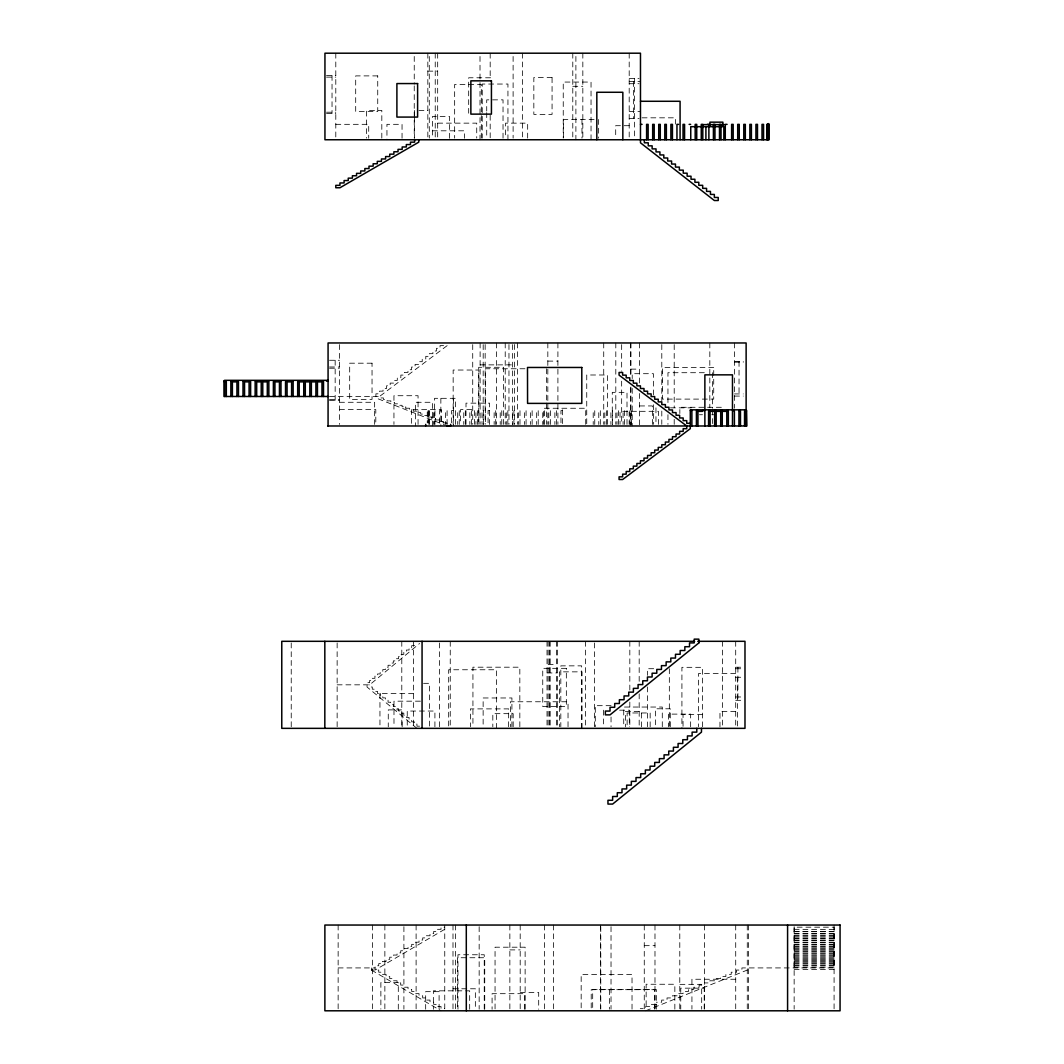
<?xml version="1.0" encoding="UTF-8"?>
<svg xmlns="http://www.w3.org/2000/svg" width="1064" height="1064" viewBox="0 0 1064 1064"><rect width="100%" height="100%" fill="white"/><g stroke="black" fill="none" stroke-linecap="round" stroke-linejoin="round"><path stroke-width="0.75" stroke-dasharray="5 3.75" d="M794.143 967.921L794.143 927.183L834.083 927.183L834.083 967.921L741.914 967.921L741.914 970.062L736.567 970.062L736.567 972.203L731.221 972.203L731.221 974.358L725.874 974.358L725.874 976.499L720.528 976.499L720.528 978.641L715.168 978.641L715.168 980.782L709.821 980.782L709.821 982.923L704.474 982.923L704.474 985.078L699.128 985.078L699.128 987.219L693.768 987.219L693.768 989.36L688.421 989.36L688.421 991.502L683.075 991.502L683.075 993.643L677.728 993.643L677.728 995.798L672.368 995.798L672.368 997.939L667.022 997.939L667.022 1000.08L661.675 1000.08L661.675 1002.221L656.328 1002.221M337.142 684.83L369.66 684.83L419.575 643.494M447.146 345.64L379.489 396.486L379.609 397.949L383.399 397.949L383.399 399.426L387.123 399.426L387.083 400.889L390.86 400.889L390.821 402.352L394.598 402.352L394.558 403.828L398.335 403.828L398.335 405.291L402.072 405.291L402.072 406.754L405.81 406.754L405.81 408.217L409.547 408.217L409.547 409.693L441.321 409.587L441.321 424.35M444.672 929.324L375.073 970.062L375.073 965.779L378.744 965.779L378.744 963.638L382.402 963.638L382.402 961.484L386.072 961.484L386.072 959.342L389.73 959.342L389.73 957.201L393.387 957.201L393.387 955.06L397.058 955.06L397.058 952.905L400.716 952.905L400.716 950.764L404.387 950.764L404.387 948.623L408.044 948.623L408.044 946.481L411.702 946.481L411.702 944.34L415.372 944.34L415.372 942.185L419.03 942.185L419.03 940.044L422.701 940.044L422.701 937.903L426.358 937.903L426.358 935.761L430.016 935.761L430.016 933.62L433.686 933.62L433.686 931.466L437.344 931.466L437.344 929.324L441.015 929.324L441.015 927.183L444.672 927.183M645.622 1010.8L747.274 970.062M427.834 71.142L437.676 71.142M326.502 75.451L335.798 75.451M326.502 77.113L335.798 77.113M490.584 77.778L468.679 77.778L468.679 113.21M629.196 78.377L639.012 78.377M629.196 81.569L640.475 81.569M629.196 83.71L639.065 83.71M572.791 86.304L582.833 86.304M418.95 110.43L427.834 110.43M629.196 111.374L640.475 111.374M326.502 112.212L335.798 112.212M326.502 113.489L335.798 113.489M642.071 117.825L675.48 117.825L675.48 124.102M629.196 118.463L639.065 118.463M594.084 119.474L563.508 119.474L563.508 138.2M437.676 123.145L476.725 123.145L476.725 138.094M335.798 124.328L368.716 124.328L368.716 138.214M629.196 125.698L615.697 125.698L615.697 138.2M432.396 130.805L464.436 130.805L464.436 138.267M443.595 345.64L440.031 345.64L440.031 348.314L436.466 348.314L436.466 350.987L432.902 350.987L432.902 353.674L429.337 353.674L429.337 356.347L425.786 356.347L425.786 359.02L422.222 359.02L422.222 361.694L418.657 361.694L418.657 364.367L415.093 364.367L415.093 367.053L411.542 367.053L411.542 369.727L407.978 369.727L407.978 372.4L404.413 372.4L404.413 375.073L400.849 375.073L400.849 377.76L397.284 377.76L397.284 380.433L393.733 380.433L393.733 383.107L390.169 383.107L390.169 385.78L386.604 385.78L386.604 388.453L383.04 388.453L383.04 391.14L379.489 391.14L379.489 393.813L375.924 393.813L375.871 397.949L445.311 425.214M329.494 360.27L339.483 360.27M547.827 361.108L557.908 361.108M734.466 361.428L743.284 361.428M734.466 362.199L743.284 362.199M480.117 364.872L514.431 364.872M329.494 366.987L339.483 366.987M329.494 368.211L339.483 368.211M524.951 368.756L485.37 368.756L485.37 424.35M630.872 369.128L639.597 369.128M704.328 372.706L667.953 372.706L667.953 404.998M734.466 393.933L743.284 393.933M734.466 396.074L743.284 396.074M329.494 396.486L379.662 396.486L379.662 397.949M329.494 399.492L339.483 399.492M329.494 400.476L339.483 400.476M339.483 402.285L374.648 402.285L374.648 424.416M639.597 405.943L652.392 405.943L652.392 424.443M721.339 407.286L679.843 407.286L679.843 413.524M670.413 407.844L691.307 407.844M339.483 409.587L375.792 409.587L375.792 424.35M441.015 410.598L439.485 410.598L439.485 424.456M453.171 410.598L451.628 410.598L451.628 422.913M489.613 410.598L488.07 410.598L488.07 424.456M562.51 410.598L560.967 410.598L560.967 424.456M699.447 414.747L702.506 414.747M711.683 414.747L714.742 414.747M428.18 417.022L431.957 417.022L431.957 418.498L435.695 418.498M435.642 419.961L439.432 419.961M439.379 421.424L443.169 421.424M443.116 422.887L446.907 422.887L446.853 424.363M548.146 664.455L556.406 664.455M735.703 667.221L743.563 667.221M653.695 668.711L647.444 668.711L647.444 675.347M735.703 668.751L743.563 668.751M547.029 672.967L557.363 672.967M735.703 673.525L698.543 673.525L698.543 726.685M735.703 677.263L743.483 677.263M423.552 683.327L429.537 683.327L429.537 726.752M413.537 693.648L377.547 693.542L377.547 691.361L374.914 691.361L374.914 689.193L372.294 689.193L372.294 687.011L369.66 687.011L369.66 684.83M735.703 696.986L743.563 696.986M735.703 700.312L743.563 700.312M420.426 701.176L393.986 701.176L393.986 726.752M611.042 705.671L595.295 705.671L595.295 726.739M619.594 710.167L629.316 710.167L629.316 726.699M735.703 711.563L719.969 711.563L719.969 726.832M702.519 714.569L683.035 714.569L683.035 726.818M419.575 726.18L416.942 726.18L416.942 723.999L414.322 723.999L414.322 721.831L411.688 721.831L411.688 719.65L409.068 719.65L409.068 717.469L406.435 717.469L406.435 715.301L403.815 715.301L403.815 713.119L401.181 713.119L401.181 710.952L398.561 710.952L398.561 708.77L395.928 708.77L395.928 706.589L393.308 706.589L393.308 704.421L390.674 704.421L390.674 702.24L388.054 702.24L388.054 700.072L385.421 700.072L385.421 697.891L382.801 697.891L382.801 695.71L380.167 695.71L380.167 693.542M794.143 929.324L834.083 929.471M794.143 931.466L834.083 931.466M794.143 931.692L834.083 931.692M794.143 933.62L834.083 933.62M794.143 933.913L834.083 933.913M794.143 935.761L834.083 935.761M794.143 936.121L834.083 936.121M794.143 937.903L834.083 937.903M794.143 938.342L834.083 938.342M794.143 940.044L834.083 940.044M794.143 940.563L834.083 940.563M794.143 942.185L834.083 942.185M794.143 942.771L834.083 942.771M794.143 944.34L834.083 944.34M794.143 944.992L834.083 944.992M644.265 945.657L654.985 945.657M794.143 946.481L834.083 946.481M794.143 947.213L834.083 947.213M794.143 948.623L834.083 948.623M794.143 949.434L834.083 949.434M509.856 949.899L520.19 949.899M794.143 950.764L834.083 950.764M794.143 951.642L834.083 951.642M794.143 952.905L834.083 952.905M794.143 953.863L834.083 953.863M794.143 955.06L834.083 955.06M794.143 956.084L834.083 956.084M794.143 957.201L834.083 957.201M794.143 958.292L834.083 958.292M794.143 959.342L834.083 959.342M794.143 960.513L834.083 960.513M794.143 961.484L834.083 961.484M794.143 962.734L834.083 962.734M794.143 963.638L834.083 963.638M794.143 964.955L834.083 964.955M794.143 965.779L834.083 965.779M794.143 967.163L834.083 967.163M338.139 967.921L375.073 967.921M794.143 969.384L834.083 969.384M371.416 967.921L371.416 970.062L378.744 970.062L378.744 972.203L382.402 972.203L382.402 974.358L386.072 974.358L386.072 976.499L389.73 976.499L389.73 978.641L393.387 978.641L393.387 980.782L397.058 980.782L397.058 982.923L400.716 982.923L400.716 985.078L404.387 985.078L404.387 987.219L408.044 987.219L408.044 989.36L411.702 989.36L411.702 991.502L415.372 991.502L415.372 993.643L419.03 993.643L419.03 995.798L422.701 995.798L422.701 997.939L426.358 997.939L426.358 1000.08L430.016 1000.08L430.016 1002.221L433.686 1002.221L433.686 1004.363L437.344 1004.363L437.344 1006.517L441.015 1006.517L441.015 1008.659L444.672 1008.659M735.716 979.252L691.933 979.252L691.933 1009.138M679.936 984.346L701.681 984.346L701.681 1009.151M452.998 988.775L475.355 988.775L475.355 1009.231M520.19 992.473L538.69 992.473L538.69 1009.271M656.328 1004.363L650.982 1004.363L650.982 1006.517L645.622 1006.517L645.622 1008.659L640.275 1008.659M371.416 970.062L441.015 1010.8M416.942 728.348L367.04 687.011L367.04 682.662L369.66 682.662L369.66 680.481L372.294 680.481L372.294 678.313L374.914 678.313L374.914 676.132L377.547 676.132L377.547 673.951L380.167 673.951L380.167 671.783L382.801 671.783L382.801 669.602L385.421 669.602L385.421 667.434L388.054 667.434L388.054 665.253L390.674 665.253L390.674 663.072L393.308 663.072L393.308 660.904L395.928 660.904L395.928 658.722L398.561 658.722L398.561 656.554L401.181 656.554L401.181 654.373L403.815 654.373L403.815 652.192L406.435 652.192L406.435 650.024L409.068 650.024L409.068 647.843L411.688 647.843L411.688 645.675L414.322 645.675L414.322 643.494M834.083 925.042L834.083 1009.151M794.143 926.691L794.143 1009.151M748.551 925.042L748.551 1009.151M747.274 925.042L747.274 1009.151M739.041 361.428L739.041 396.074M737.897 667.221L737.897 700.312M737.498 677.263L737.498 726.699M735.703 641.313L735.703 728.348M735.716 925.042L735.716 1009.151M734.466 342.967L734.466 408.23M722.616 641.313L722.616 726.712M712.587 372.706L712.587 408.23M712.587 409.839L712.587 424.376M709.821 342.967L709.821 407.725M704.607 925.042L704.607 1009.151M704.208 1009.177L704.208 988.163L680.761 988.163L680.761 1009.177M702.519 726.818L702.386 667.327L681.918 667.327L681.918 728.348M690.642 726.765L690.642 714.117L668.392 714.117L668.392 726.765M679.79 925.042L679.79 1009.151M674.842 1009.138L674.842 984.253L646.141 984.253L646.141 1009.138M674.204 344.63L674.204 407.725M674.204 419.349L674.204 424.323M670.293 726.725L670.293 708.784L655.477 708.784L655.477 726.725M669.336 668.711L669.336 726.699M667.953 414.681L667.953 424.376M662.287 726.712L662.287 707.041L623.73 707.041L623.73 726.712M661.795 344.63L661.795 401.088M661.795 411.05L661.795 424.323M658.443 424.363L658.443 411.316L620.033 411.316L620.033 424.363M656.315 1009.164L656.315 989.52L592.688 989.52L592.688 1009.164M655.956 407.844L655.956 424.337M654.985 925.042L654.985 1009.177M654.772 1009.177L654.772 989.693L591.212 989.693L591.212 1009.177M653.416 394.93L653.416 373.69L632.216 373.69L632.216 378.584M653.416 404.746L653.416 424.35M650.157 726.818L650.157 712.973L627.122 712.973L627.122 728.348M647.444 686.945L647.444 726.699M644.265 925.042L644.265 1010.8M641.366 726.832L641.366 711.577L625.379 711.577L625.379 726.832M639.597 342.967L639.597 384.476M639.597 393.494L639.597 425.986M639.185 641.313L639.185 682.37M639.185 693.861L639.185 726.712M634.61 78.377L634.61 138.107M633.386 81.569L633.386 118.463M632.216 388.4L632.216 425.986M632.029 1009.151L632.029 974.544L581.17 974.544L581.17 1009.151M631.497 424.456L631.497 410.598L629.157 410.598L629.157 424.456M630.872 342.967L630.872 376.177M630.872 387.003L630.872 425.986M630.726 342.967L630.726 376.177M630.726 387.801L630.686 424.456M629.955 410.598L629.955 424.456M629.822 641.313L629.822 690.589M629.822 702.08L629.822 726.712M629.196 53.2L629.196 139.756M627.002 424.39L627.002 392.35L612.279 392.35L612.279 424.39M624.621 424.456L624.621 410.598L623.078 410.598L623.078 424.456M621.655 344.63L621.655 371.19M621.655 381.151L621.655 424.323M618.543 424.456L618.543 410.598L617 410.598L617 424.456M615.803 342.967L615.803 424.323M612.465 424.456L612.465 410.598L610.922 410.598L610.922 424.456M611.042 717.003L611.042 726.739M611.029 926.691L611.029 1009.164M609.366 989.693L609.366 1009.177M607.464 424.35L607.464 374.993L586.743 374.993L586.743 424.35M606.387 424.456L606.387 410.598L604.857 410.598L604.857 424.456M603.727 342.967L603.727 424.323M603.394 710.167L603.394 726.699M600.774 926.691L600.774 1009.151M600.615 925.042L600.615 1009.151M600.322 424.456L600.322 410.598L598.779 410.598L598.779 424.456M598.633 119.474L598.633 138.2M594.749 424.456L594.749 410.598L593.207 410.598L593.207 424.456M594.577 642.962L594.577 726.712M591.039 139.756L591.039 82.061L563.242 82.061L563.242 138.12M585.719 424.376L585.719 408.257L543.757 408.257L543.757 424.376M585.466 641.313L585.466 726.712M582.833 53.2L582.833 138.147M581.968 119.474L581.968 138.2M582.008 728.348L582.008 671.85L559.465 671.85L559.465 726.685M581.662 728.348L581.662 665.851L560.821 665.851L560.821 726.712M575.89 56.472L575.89 139.756M572.791 53.2L572.791 139.756M568.03 726.685L568.03 701.761L510.388 701.761L510.388 726.685M562.55 409.826L562.51 424.456M557.908 342.967L557.908 424.363M557.363 641.313L557.363 726.725M556.432 424.456L556.432 410.598L554.889 410.598L554.889 424.456M556.406 641.313L556.406 726.712M553.413 925.042L553.413 1009.151M550.367 424.456L550.367 410.598L548.824 410.598L548.824 424.456M550.181 641.313L550.181 726.712M549.529 641.313L549.529 726.712M548.146 641.313L548.146 728.348M547.827 342.967L547.827 424.363M547.029 641.313L547.029 726.725M546.391 368.756L546.391 401.461M546.391 403.096L546.391 424.35M544.502 925.042L544.502 1009.151M544.289 424.456L544.289 410.598L542.746 410.598L542.746 424.456M538.211 424.456L538.211 410.598L536.668 410.598L536.668 424.456M532.133 424.456L532.133 410.598L530.604 410.598L530.604 424.456M527.664 138.094L527.664 123.145L505.56 123.145L505.56 138.094M526.068 424.456L526.068 410.598L524.525 410.598L524.525 424.456M525.124 1009.164L525.124 947.199L495.053 947.199L495.053 1009.164M524.712 1009.244L524.712 993.683L492.087 993.683L492.087 1009.244M522.57 53.2L522.57 138.134M520.19 925.042L520.19 1010.8M519.99 424.456L519.99 410.598L518.447 410.598L518.447 424.456M519.831 726.699L519.831 667.195L472.935 667.195L472.935 726.699M517.423 342.967L517.423 424.323M514.431 344.523L514.431 424.337M513.912 424.456L513.912 410.598L512.369 410.598L512.369 424.456M513.114 56.472L513.114 138.134M513.181 726.725L513.181 713.665L492.818 713.665L492.818 726.725M512.635 344.63L512.635 424.323M511.917 726.752L511.917 697.971L483.136 697.971L483.136 726.752M509.856 925.042L509.856 1009.151M508.964 344.523L508.964 424.337M508.645 726.725L508.645 708.89L470.408 708.89L470.408 726.725M507.94 139.756L507.94 84.043L482.245 84.043L482.245 138.12M507.834 424.456L507.834 410.598L506.304 410.598L506.304 424.456M505.214 342.967L505.214 424.323M503.472 424.363L503.472 367.293L478.694 367.293L478.694 424.363M503.033 138.16L503.033 99.856L486.714 99.856L486.714 111.028M501.769 424.456L501.769 410.598L500.226 410.598L500.226 424.456M496.396 342.967L496.396 424.323M496.396 728.348L496.396 669.761L448.676 669.761L448.676 726.725M495.691 424.456L495.691 410.598L494.148 410.598L494.148 424.456M490.185 53.2L490.185 78.949M490.185 115.258L490.185 138.16M489.613 424.456L489.613 403.15L466.005 403.15L466.005 424.363M486.714 112.624L486.714 138.16M485.157 344.523L485.157 424.337M484.732 1009.138L484.732 957.733L457.6 957.733L457.6 1009.138M484.24 1009.151L484.24 954.754L457.959 954.754L457.959 1009.151M483.535 424.456L483.535 410.598L482.005 410.598L482.005 424.456M483.189 344.63L483.189 424.323M481.3 138.134L481.3 84.468L454.647 84.468L454.647 138.134M480.117 342.967L480.117 424.337M480.01 56.472L480.01 80.97M480.01 82.593L480.01 139.756M479.159 926.691L479.159 1009.151M478.867 424.35L478.867 370.033L453.158 370.033L453.171 424.456M477.47 424.456L477.47 410.598L475.927 410.598L475.927 424.456M474.504 424.35L474.504 409.587L460.579 409.587L460.579 424.35M472.722 344.63L472.722 424.323M471.392 424.456L471.392 410.598L469.849 410.598L469.849 424.456M469.676 1009.271L469.676 990.837L433.367 990.837L433.367 1009.271M465.314 424.456L465.314 410.598L463.771 410.598L463.771 424.456M459.249 424.456L459.249 410.598L457.706 410.598L457.706 424.456M455.552 925.042L455.552 1009.151M455.379 424.363L455.379 398.322L434.524 398.322L434.524 424.363M453.61 398.322L453.61 425.986M452.998 925.042L452.998 1009.231M450.245 641.313L450.245 726.712M449.633 138.267L449.633 116.521L432.396 116.521L432.396 138.267M447.093 424.456L447.093 410.598L445.55 410.598L445.55 424.456M444.752 925.042L444.752 1009.151M443.116 421.424L443.169 422.887M440.855 398.322L440.855 425.986M439.459 642.962L439.459 726.712M439.099 1009.204L439.099 991.661L425.667 991.661L425.667 1009.204M437.676 53.2L437.676 139.756M435.642 418.498L435.695 419.961M435.229 53.2L435.229 138.134M434.95 424.456L434.95 410.598L433.407 410.598L433.407 424.456M434.91 726.779L434.91 711.045L407.246 711.045L407.246 726.779M432.543 425.986L432.543 402.285L415.412 402.285L415.412 425.986M431.904 417.022L431.904 418.498M429.617 424.456L429.617 410.598L427.263 410.598L427.263 422.913M429.284 56.472L429.284 138.134M428.805 410.598L428.805 424.456M428.22 417.022L428.22 415.558L424.443 415.558L424.443 414.096L420.706 414.096L420.746 412.619L416.968 412.619L417.022 411.156L413.231 411.156L413.284 409.693M428.074 410.598L428.074 422.913M427.834 53.2L427.834 139.756M418.059 424.403L418.059 395.715L393.946 395.715L393.946 424.403M416.104 925.042L416.104 1009.151M414.508 110.43L414.508 115.311M414.508 116.947L414.508 138.134M414.242 56.472L414.242 84.229M414.242 85.865L414.242 118.53M414.242 120.165L414.242 138.134M413.537 641.313L413.537 726.712M411.409 409.587L411.409 424.35M405.756 406.754L405.756 408.217M403.908 926.691L403.908 1009.151M402.046 138.214L402.046 124.328L386.95 124.328L386.95 139.756M402.152 726.818L402.152 709.888L388.267 709.888L388.267 726.818M401.793 641.313L401.793 728.348M398.295 1009.138L398.295 982.604L380.872 982.604L380.872 1009.138M384.862 925.042L384.862 1009.151M381.816 138.134L381.816 110.43L366.495 110.43L366.495 138.134M379.954 693.648L379.954 726.699M372.573 925.042L372.573 1009.151M339.483 344.59L339.483 424.416M338.139 925.042L338.139 1009.151M337.142 642.935L337.142 726.739M335.798 53.2L335.798 138.214M335.16 360.27L335.16 400.476M332.035 75.451L332.035 113.489M291.23 642.962L291.23 726.712M377.733 75.89L355.695 75.89L355.695 111.534L377.733 111.534L377.733 75.89M552.07 77.539L533.835 77.539L533.835 114.38L552.07 114.38L552.07 77.539M372.041 363.196L349.684 363.196L349.684 399.372L372.041 399.372L372.041 363.196M713.718 367.506L662.579 367.506L662.579 399.106L713.718 399.106L713.718 367.506M566.341 668.338L542.746 668.338L542.746 706.509L566.341 706.509L566.341 668.338"/><path stroke-width="1.5" d="M425.68 425.826L425.733 424.363M767.556 124.368C769.312 121.695 769.312 127.055 767.556 124.368L767.596 139.756M746.369 411.369L746.369 409.826L690.297 409.826L690.297 428.672L622.639 479.518L619.075 479.518L619.075 476.832L622.639 476.832L622.639 474.158L626.191 474.158L626.191 471.485L629.755 471.485L629.755 468.812L633.319 468.812L633.319 466.138L636.884 466.138L636.884 463.452L640.435 463.452L640.435 460.779L643.999 460.779L643.999 458.105L647.564 458.105L647.564 455.432L651.128 455.432L651.128 452.759L654.692 452.759L654.692 450.072L658.244 450.072L658.244 447.399L661.808 447.399L661.808 444.725L665.372 444.725L665.372 442.052L668.937 442.052L668.937 439.366L672.488 439.366L672.488 436.692L676.052 436.692L676.052 434.019L679.617 434.019L679.617 431.346L683.181 431.346L683.181 428.672L686.746 428.672L686.746 425.986L619.075 375.14L619.075 372.467L622.639 372.467L622.639 375.14L626.191 375.14L626.191 377.813L629.755 377.813L629.755 380.5L633.319 380.5L633.319 383.173L636.884 383.173L636.884 385.846L640.435 385.846L640.435 388.52L643.999 388.52L643.999 391.206L647.564 391.206L647.564 393.88L651.128 393.88L651.128 396.553L654.692 396.553L654.692 399.226L658.244 399.226L658.244 401.899L661.808 401.899L661.808 404.586L665.372 404.586L665.372 407.259L668.937 407.259L668.937 409.933L672.488 409.933L672.488 412.606L676.052 412.606L676.052 415.279L679.617 415.279L679.617 417.966L683.181 417.966L683.181 420.639L686.746 420.639L686.746 423.312L690.297 423.312M640.475 101.28L680.082 101.28L680.082 139.756M640.515 124.368L642.058 124.368M678.5 124.368L676.957 124.368L676.957 139.756M689.113 124.368L690.656 124.368M707.334 124.368L708.877 124.368L708.877 139.756M725.555 124.368L727.098 124.368M328.071 380.327L224.491 380.327L223.932 381.098L223.972 396.486L328.071 396.486M226.326 381.098L223.972 381.098L224.491 381.87M230.861 381.098L232.391 381.098M236.926 381.098L238.469 381.098M243.004 381.098L244.547 381.098M249.082 381.098L250.625 381.098M255.147 381.098L256.69 381.098M261.225 381.098L262.768 381.098M267.303 381.098L268.846 381.098M273.382 381.098L274.924 381.098M279.446 381.098L280.989 381.098M285.524 381.098L287.067 381.098M291.603 381.098L293.145 381.098M297.681 381.098L299.21 381.098M303.745 381.098L305.288 381.098M309.824 381.098L311.366 381.098M315.902 381.098L317.444 381.098M321.98 381.098L323.509 381.098M326.488 381.098L328.031 381.098M690.337 410.598L691.879 410.598M696.415 410.598L697.957 410.598M702.493 410.598L704.036 410.598M708.571 410.598L710.1 410.598M714.636 410.598L716.178 410.598M720.714 410.598L722.256 410.598M726.792 410.598L728.335 410.598M732.87 410.598L734.399 410.598M738.935 410.598L740.478 410.598M744.547 410.598L746.09 410.598L746.09 425.986M746.596 410.598L746.888 425.986L327.632 425.986M702.493 411.369L697.957 411.369L697.957 425.986M446.853 425.826L450.644 425.826M694.712 641.313L281.774 641.313L281.774 728.348L744.986 728.348L744.986 641.313L697.718 641.313M787.586 925.042L787.586 1010.8M768.328 124.368L768.328 139.756M766.798 139.756L766.798 124.368L769.139 124.368L769.139 139.756L324.946 139.756L324.946 53.2L640.475 53.2L640.475 142.802L714.343 200.511L718.227 200.511L718.227 197.465L714.343 197.465L714.343 194.433L710.459 194.433L710.459 191.4L706.562 191.4L706.562 188.355L702.679 188.355L702.679 185.322L698.795 185.322L698.795 182.29L694.898 182.29L694.898 179.244L691.015 179.244L691.015 176.212L687.131 176.212L687.131 173.179L683.248 173.179L683.248 170.134L679.351 170.134L679.351 167.101L675.467 167.101L675.467 164.055L671.584 164.055L671.584 161.023L667.687 161.023L667.687 157.991L663.803 157.991L663.803 154.945L659.919 154.945L659.919 151.913L656.023 151.913L656.023 148.88L652.139 148.88L652.139 145.835L648.255 145.835L648.255 142.802L644.358 142.802L644.358 139.756M763.553 139.756L763.553 124.368L762.01 124.368L762.01 139.756M757.475 139.756L757.475 124.368L755.932 124.368L755.932 139.756M751.397 139.756L751.397 124.368L749.854 124.368L749.854 139.756M746.13 409.387L746.13 342.967L328.071 342.967L328.071 425.986M745.319 139.756L745.319 124.368L743.789 124.368L743.789 139.756M745.359 410.598L745.359 425.986M744.547 411.369L744.547 425.986M740.478 411.369L740.478 425.986M739.254 139.756L739.254 124.368L737.711 124.368L737.711 139.756M738.935 411.369L738.935 425.986M734.399 411.369L734.399 425.986M733.176 139.756L733.176 124.368L731.633 124.368L731.633 139.756M732.484 425.986L732.484 374.847L704.873 374.847L704.873 425.986M728.335 411.369L728.335 425.986M726.792 425.986L726.792 411.369L722.256 411.369L722.256 425.986M725.276 139.756L725.276 124.621L702.825 124.621L702.825 127.64M723.839 139.756L723.839 126.683L690.749 126.683L690.749 139.756M722.895 125.366L722.895 122.16L709.927 122.16L709.927 125.366M721.02 139.756L721.02 124.368L719.49 124.368L719.49 139.756M720.714 425.986L720.714 411.369L716.178 411.369L716.178 425.986M714.955 139.756L714.955 124.368L713.412 124.368L713.412 139.756M714.636 425.986L714.636 411.369L710.1 411.369L710.1 425.986M708.571 411.369L708.571 425.986M705.898 126.683L705.898 139.756M702.799 139.756L702.799 124.368L701.256 124.368L701.256 139.756M701.469 728.348L701.469 732.138L612.625 804.078L607.956 804.078L607.956 800.288L612.625 800.288L612.625 796.497L617.306 796.497L617.306 792.72L621.988 792.72L621.988 788.929L626.656 788.929L626.656 785.139L631.338 785.139L631.338 781.362L636.006 781.362L636.006 777.571L640.688 777.571L640.688 773.781L645.356 773.781L645.356 770.004L650.038 770.004L650.038 766.213L654.706 766.213L654.706 762.423L659.387 762.423L659.387 758.645L664.069 758.645L664.069 754.855L668.737 754.855L668.737 751.064L673.419 751.064L673.419 747.287L678.087 747.287L678.087 743.497L682.769 743.497L682.769 739.706L687.437 739.706L687.437 735.929L692.119 735.929L692.119 732.138L696.787 732.138L696.787 728.348M696.734 139.756L696.734 124.368L695.191 124.368L695.191 139.756M696.415 411.369L696.415 425.986M691.879 411.369L691.879 425.986M684.578 139.756L684.578 124.368L683.035 124.368L683.035 139.756M672.435 139.756L672.435 124.368L670.892 124.368L670.892 139.756M666.357 139.756L666.357 124.368L664.814 124.368L664.814 139.756M660.279 139.756L660.279 124.368L658.736 124.368L658.736 139.756M654.2 139.756L654.2 124.368L652.671 124.368L652.671 139.756M648.136 139.756L648.136 124.368L646.593 124.368L646.593 139.756M622.839 139.756L622.839 92.275L596.824 92.275L596.824 139.756M466.298 925.042L466.298 1010.8M450.644 424.363L450.591 425.826M422.062 641.313L422.062 728.348M418.777 139.756L418.777 142.164L339.948 187.756L335.798 187.756L335.798 185.349L339.948 185.349L339.948 182.955L344.098 182.955L344.098 180.548L348.247 180.548L348.247 178.154L352.397 178.154L352.397 175.76L356.546 175.76L356.546 173.352L360.696 173.352L360.696 170.958L364.846 170.958L364.846 168.551L368.995 168.551L368.995 166.157L373.145 166.157L373.145 163.763L377.294 163.763L377.294 161.356L381.444 161.356L381.444 158.962L385.594 158.962L385.594 156.554L389.743 156.554L389.743 154.16L393.88 154.16L393.88 151.766L398.029 151.766L398.029 149.359L402.179 149.359L402.179 146.965L406.328 146.965L406.328 144.558L410.478 144.558L410.478 142.164L414.627 142.164L414.627 139.756M324.826 641.313L324.826 728.348M323.509 381.87L323.509 396.486M321.98 396.486L321.98 381.87L317.444 381.87L317.444 396.486M315.902 396.486L315.902 381.87L311.366 381.87L311.366 396.486M309.824 396.486L309.824 381.87L305.288 381.87L305.288 396.486M303.745 396.486L303.745 381.87L299.21 381.87L299.21 396.486M297.681 381.87L297.681 396.486M293.145 381.87L293.145 396.486M291.603 396.486L291.603 381.87L287.067 381.87L287.067 396.486M285.524 381.87L285.524 396.486M280.989 381.87L280.989 396.486M279.446 396.486L279.446 381.87L274.924 381.87L274.924 396.486M273.382 381.87L273.382 396.486M268.846 381.87L268.846 396.486M267.303 396.486L267.303 381.87L262.768 381.87L262.768 396.486M261.225 396.486L261.225 381.87L256.69 381.87L256.69 396.486M255.147 381.87L255.147 396.486M250.625 381.87L250.625 396.486M249.082 396.486L249.082 381.87L244.547 381.87L244.547 396.486M243.004 381.87L243.004 396.486M238.469 381.87L238.469 396.486M236.926 396.486L236.926 381.87L232.391 381.87L232.391 396.486M230.861 381.87L230.861 396.486M226.326 381.87L226.326 396.486M224.783 381.098L224.783 396.486M698.862 642.922L610.031 714.862L605.35 714.862L605.35 711.071L610.031 711.071L610.031 707.294L614.699 707.294L614.699 703.504L619.381 703.504L619.381 699.713L624.049 699.713L624.049 695.936L628.731 695.936L628.731 692.145L633.399 692.145L633.399 688.355L638.081 688.355L638.081 684.578L642.762 684.578L642.762 680.787L647.431 680.787L647.431 676.997L652.112 676.997L652.112 673.219L656.781 673.219L656.781 669.429L661.462 669.429L661.462 665.638L666.131 665.638L666.131 661.861L670.812 661.861L670.812 658.071L675.48 658.071L675.48 654.28L680.162 654.28L680.162 650.503L684.844 650.503L684.844 646.713L689.512 646.713L689.512 642.922L694.194 642.922L694.194 639.145L698.862 639.145L698.862 642.922M491.435 80.837L470.86 80.837L470.86 114.127L491.435 114.127L491.435 80.837M417.607 83.564L396.899 83.564L396.899 117.08L417.607 117.08L417.607 83.564M581.795 367.466L527.491 367.466L527.571 403.389L581.795 403.389L581.795 367.466M840.068 925.042L324.879 925.042L324.879 1010.8L840.068 1010.8L840.068 925.042"/></g></svg>
